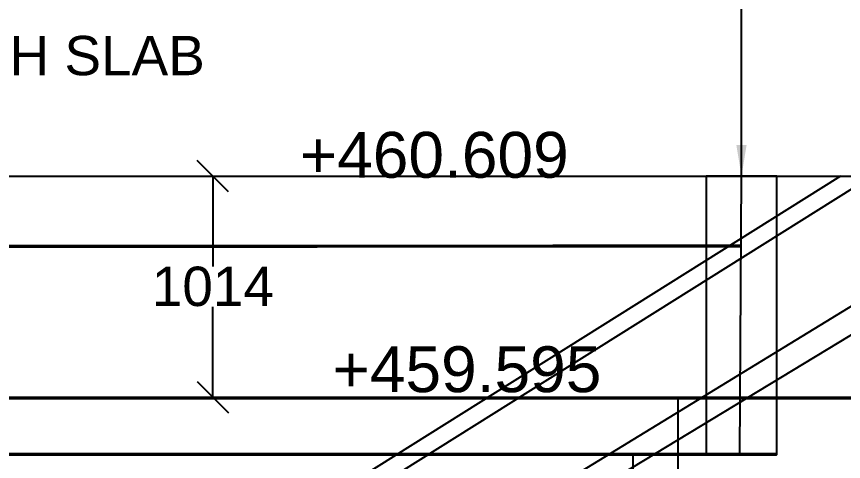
# Model space of a CAD drawing. Header units: millimetres. Extents: x 5124 to 6568637, y 2311 to 91879094.
# Drawn here: x 3497857 to 3500381, y 45958076 to 45959434 of the extents above; entities that cross this region are included whole.
import ezdxf

# ---------------------------------------------------------------- set-up
doc = ezdxf.new("R2010")
doc.units = ezdxf.units.MM
doc.header["$MEASUREMENT"] = 0
for name, color, linetype in [('DIMENSION', 7, 'Continuous'), ('DRAWING', 7, 'Continuous'), ('TEXT', 7, 'Continuous')]:
    doc.layers.add(name, color=color, linetype=linetype)
doc.styles.get("Standard").update_dxf_attribs({"font": 'arial.ttf', "height": 120})
doc.dimstyles.get("Standard").update_dxf_attribs({"dimtxt": 200, "dimasz": 110, "dimexe": 0.18, "dimexo": 0.0625, "dimgap": 0.09, "dimtad": 0, "dimtih": 1, "dimtoh": 1, "dimdec": 0, "dimzin": 0, "dimdsep": 46, "dimtxsty": 'Standard', "dimblk": 'OBLIQUE', "dimcen": 0.09, "dimse1": 1, "dimse2": 1, "dimadec": 0, "dimazin": 0, "dimtfac": 1, "dimtdec": 0, "dimtofl": 0, "dimtmove": 0, "dimatfit": 3, "dimfxl": 1, "dimtolj": 1, "dimtzin": 0, "dimarcsym": 0})

# ---------------------------------------------------------------- blocks, each defined once
blk = doc.blocks.new('_Oblique')
at = {"color": 0, "linetype": 'ByBlock', "lineweight": -2}
blk.add_line((-0.5, -0.5), (0.5, 0.5), dxfattribs=at)
blk = doc.blocks.new('*D74')
at = {"layer": 'Defpoints', "color": 0}
for p in [(3483567.5, 45958947), (3498456, 45958947), (3498543.5, 45958272.5)]:
    blk.add_point(p, dxfattribs=at)
at = {"layer": 'DIMENSION', "color": 0, "lineweight": -2}
for p, q in [((3498456, 45958947), (3498456, 45958671.1)), ((3498456, 45958272.5), (3498456, 45958548.4))]:
    blk.add_line(p, q, dxfattribs=at)
at = {"layer": 'DIMENSION', "color": 0, "lineweight": -2, "xscale": 95, "yscale": 95, "zscale": 95}
for p, rotation in [((3498456, 45958947), 90), ((3498456, 45958272.5), 270)]:
    blk.add_blockref('_Oblique', p, dxfattribs=dict(at, rotation=rotation))
at = {"layer": 'DIMENSION', "color": 0, "insert": (3498456, 45958609.8), "char_height": 120, "attachment_point": 5}
blk.add_mtext('\\A1;1014', dxfattribs=at)
blk = doc.blocks.new('*D84')
at = {"layer": 'Defpoints', "color": 0}
for p in [(3494046.5, 45960536), (3500135.5, 45960286.5), (3494046.5, 45958947)]:
    blk.add_point(p, dxfattribs=at)
at = {"layer": 'DIMENSION', "color": 0, "lineweight": -2}
for p, q in [((3494046.5, 45960536), (3496911.9, 45960536)), ((3500135.5, 45960536), (3497270.1, 45960536))]:
    blk.add_line(p, q, dxfattribs=at)
at = {"layer": 'DIMENSION', "color": 0, "lineweight": -2, "xscale": 95, "yscale": 95, "zscale": 95, "rotation": 180}
blk.add_blockref('_Oblique', (3494046.5, 45960536), dxfattribs=at)
at = {"layer": 'DIMENSION', "color": 0, "lineweight": -2, "xscale": 95, "yscale": 95, "zscale": 95}
blk.add_blockref('_Oblique', (3500135.5, 45960536), dxfattribs=at)
at = {"layer": 'DIMENSION', "color": 0, "insert": (3497091, 45960536), "char_height": 120, "attachment_point": 5}
blk.add_mtext('\\A1;9000', dxfattribs=at)

msp = doc.modelspace()

# ---------------------------------------------------------------- linework, layer by layer
at = {"layer": 'DRAWING'}
for points in [[(3491055.5, 45955728.5), (3495890.5, 45955728.5), (3501204, 45958947)], [(3491055.5, 45955790.5), (3495890.5, 45955790.5), (3501053.5, 45958947)], [(3491055.5, 45958947), (3501292.5, 45958947)], [(3500372, 45958947), (3495340.5, 45955790.5)], [(3500468, 45958947), (3495436.5, 45955790.5)], [(3499739, 45957858.6), (3499739, 45958097.5), (3500177, 45958097.5), (3500177, 45958947), (3499962, 45958947), (3499962, 45958097.5)], [(3500064, 45958097.5), (3500069.5, 45958947)], [(3500428.5, 45957881.5), (3500428.5, 45958270), (3499875.5, 45958270), (3499875.5, 45957308.5)]]:
    msp.add_lwpolyline(points, dxfattribs=at)
at = {"layer": 'DRAWING', "const_width": 10}
for points in [[(3491055.5, 45958731.3), (3500068.1, 45958733.5)], [(3503585.5, 45958270), (3491055.5, 45958270)], [(3500177, 45958097.5), (3491055.5, 45958097.5)]]:
    msp.add_lwpolyline(points, dxfattribs=at)

# ---------------------------------------------------------------- texts
at = {"layer": 'TEXT'}
for s, height, p in [('OVER 150mm THL. TROUGH SLAB', 120, (3495693.1, 45959255.1)), ('+460.609', 140, (3498721.1, 45958942.1)), ('+459.595', 140, (3498820.8, 45958287.6))]:
    msp.add_text(s, height=height, dxfattribs=at).set_placement(p)

# ---------------------------------------------------------------- dimensions: what is measured, and where the dimension line sits
at = {"layer": 'DIMENSION'}
for base, p1, p2, angle, text, picture, middle in [((3494046.5, 45960536), (3500135.5, 45960286.5), (3494046.5, 45958947), 180, '9000', '*D84', (3497091, 45960536)), ((3498456, 45958947), (3498543.5, 45958272.5), (3483567.5, 45958947), 90, '1014', '*D74', (3498456, 45958609.8))]:
    dim = msp.add_linear_dim(base=base, p1=p1, p2=p2, angle=angle, text=text, dimstyle='Standard', override={"dimasz": 95, "dimarcsym": 1}, dxfattribs=at)
    dim.commit()
    dim.dimension.update_dxf_attribs({"geometry": picture, "text_midpoint": middle})

# ---------------------------------------------------------------- leaders
at = {"layer": 'DRAWING'}
msp.add_leader([(3500069.5, 45958947), (3500069.5, 45960066), (3499647.5, 45960066)], dimstyle='Standard', override={"dimasz": 95, "dimgap": 0.09, "dimtad": 0, "dimarcsym": 1}, dxfattribs=at)

doc.saveas('drawing.dxf')
